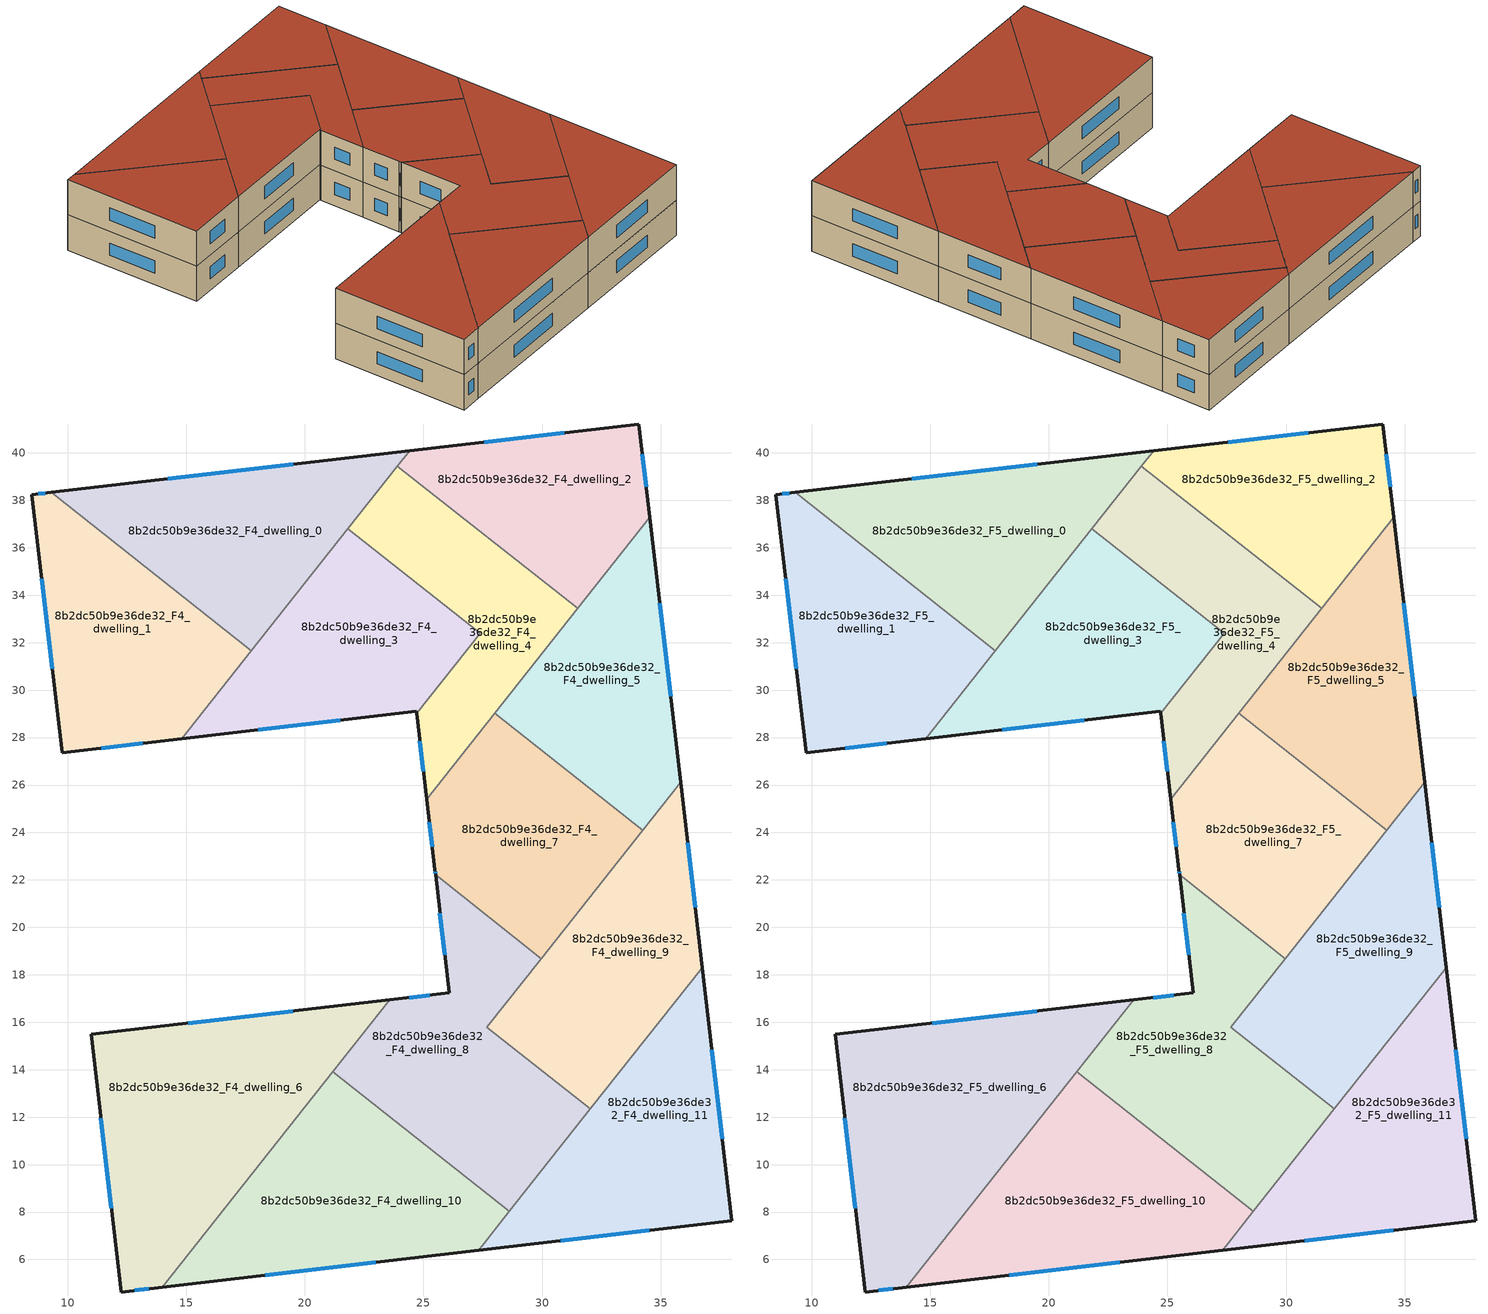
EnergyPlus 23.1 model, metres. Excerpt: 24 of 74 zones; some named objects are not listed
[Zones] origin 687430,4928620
8b2dc50b9e36de32_F4_dwelling_0
 floor to 8b2dc50b9e36de32_F3_dwelling_0 (EU_floor_Construction): 24.42,40.09 17.75,31.67 9.32,38.34 z12
 wall outside (EU_wall_Construction): 24.42,40.09 9.32,38.34 z12:15
 wall to 8b2dc50b9e36de32_F4_dwelling_1 (EU_wall_Construction): 9.32,38.34 17.75,31.67 z12:15
 wall to 8b2dc50b9e36de32_F4_dwelling_3 (EU_wall_Construction): 17.75,31.67 21.82,36.81 z12:15
 wall to 8b2dc50b9e36de32_F4_dwelling_2 (EU_wall_Construction): 23.91,39.45 24.42,40.09 z12:15
 wall to 8b2dc50b9e36de32_F4_dwelling_4 (EU_wall_Construction): 21.82,36.81 23.9,39.45 z12:15
 window (EU_Window_Construction): 19.51,39.52 14.23,38.91 z12.98:14.02
8b2dc50b9e36de32_F4_dwelling_1
 floor to 8b2dc50b9e36de32_F3_dwelling_1 (EU_floor_Construction): 17.75,31.67 14.81,27.96 9.78,27.37 8.49,38.24 9.32,38.34 z12
 wall outside (EU_wall_Construction): 9.32,38.34 8.49,38.24 9.78,27.37 14.81,27.96 z12:15
 wall to 8b2dc50b9e36de32_F4_dwelling_3 (EU_wall_Construction): 14.81,27.96 17.75,31.67 z12:15
 window (EU_Window_Construction): 11.42,27.56 13.17,27.77 / 8.91,34.7 9.36,30.9 / 9.05,38.3 8.76,38.27 z12.98:14.02
8b2dc50b9e36de32_F4_dwelling_10
 floor to 8b2dc50b9e36de32_F3_dwelling_10 (EU_floor_Construction): 28.62,8.03 27.32,6.38 13.99,4.83 21.19,13.92 z12
 wall outside (EU_wall_Construction): 13.99,4.83 27.32,6.38 z12:15
 wall to 8b2dc50b9e36de32_F4_dwelling_8 (EU_wall_Construction): 28.62,8.03 21.19,13.92 z12:15
 wall to 8b2dc50b9e36de32_F4_dwelling_11 (EU_wall_Construction): 27.32,6.38 28.62,8.03 z12:15
 wall to 8b2dc50b9e36de32_F4_dwelling_6 (EU_wall_Construction): 21.19,13.92 13.99,4.83 z12:15
 window (EU_Window_Construction): 18.33,5.34 22.99,5.88 z12.98:14.02
8b2dc50b9e36de32_F4_dwelling_11
 floor to 8b2dc50b9e36de32_F3_dwelling_11 (EU_floor_Construction): 36.75,18.3 38,7.63 27.32,6.38 z12
 wall outside (EU_wall_Construction): 27.32,6.38 38,7.63 36.75,18.3 z12:15
 wall to 8b2dc50b9e36de32_F4_dwelling_8 (EU_wall_Construction): 32.04,12.34 28.63,8.03 z12:15
 wall to 8b2dc50b9e36de32_F4_dwelling_9 (EU_wall_Construction): 36.75,18.3 32.04,12.34 z12:15
 window (EU_Window_Construction): 37.59,11.1 37.16,14.83 / 30.79,6.79 34.53,7.22 z12.98:14.02
8b2dc50b9e36de32_F4_dwelling_2
 floor to 8b2dc50b9e36de32_F3_dwelling_2 (EU_floor_Construction): 34.08,41.22 34.54,37.29 31.49,33.44 23.91,39.45 24.42,40.09 z12
 wall outside (EU_wall_Construction): 34.54,37.29 34.08,41.22 24.42,40.09 z12:15
 wall to 8b2dc50b9e36de32_F4_dwelling_4 (EU_wall_Construction): 23.91,39.45 31.49,33.44 z12:15
 wall to 8b2dc50b9e36de32_F4_dwelling_5 (EU_wall_Construction): 31.49,33.44 34.54,37.29 z12:15
 window (EU_Window_Construction): 34.39,38.56 34.23,39.94 / 30.94,40.85 27.56,40.46 z12.98:14.02
8b2dc50b9e36de32_F4_dwelling_3
 floor to 8b2dc50b9e36de32_F3_dwelling_3 (EU_floor_Construction): 27.39,32.4 24.72,29.02 24.71,29.11 14.81,27.96 21.82,36.81 z12
 wall outside (EU_wall_Construction): 14.81,27.96 24.71,29.11 24.72,29.02 z12:15
 wall to 8b2dc50b9e36de32_F4_dwelling_4 (EU_wall_Construction): 24.72,29.02 27.39,32.4 21.82,36.81 z12:15
 window (EU_Window_Construction): 18.03,28.33 21.49,28.73 z12.98:14.02
8b2dc50b9e36de32_F4_dwelling_4
 floor to 8b2dc50b9e36de32_F3_dwelling_4 (EU_floor_Construction): 31.49,33.44 25.14,25.41 24.72,29.02 27.39,32.4 21.82,36.81 23.91,39.45 z12
 wall outside (EU_wall_Construction): 24.72,29.02 25.14,25.41 z12:15
 wall to 8b2dc50b9e36de32_F4_dwelling_7 (EU_wall_Construction): 25.14,25.41 28,29.02 z12:15
 wall to 8b2dc50b9e36de32_F4_dwelling_5 (EU_wall_Construction): 28,29.02 31.49,33.44 z12:15
 window (EU_Window_Construction): 24.85,27.85 25,26.58 z12.98:14.02
8b2dc50b9e36de32_F4_dwelling_5
 floor to 8b2dc50b9e36de32_F3_dwelling_5 (EU_floor_Construction): 34.54,37.29 35.84,26.12 34.23,24.09 28,29.02 z12
 wall outside (EU_wall_Construction): 35.84,26.12 34.54,37.29 z12:15
 wall to 8b2dc50b9e36de32_F4_dwelling_7 (EU_wall_Construction): 28,29.02 34.23,24.09 z12:15
 wall to 8b2dc50b9e36de32_F4_dwelling_9 (EU_wall_Construction): 34.23,24.09 35.84,26.12 z12:15
 window (EU_Window_Construction): 35.42,29.75 34.96,33.65 z12.98:14.02
8b2dc50b9e36de32_F4_dwelling_6
 floor to 8b2dc50b9e36de32_F3_dwelling_6 (EU_floor_Construction): 23.58,16.95 13.99,4.83 12.26,4.63 10.99,15.49 z12
 wall outside (EU_wall_Construction): 23.58,16.95 10.99,15.49 12.26,4.63 13.99,4.83 z12:15
 wall to 8b2dc50b9e36de32_F4_dwelling_8 (EU_wall_Construction): 21.19,13.92 23.58,16.95 z12:15
 window (EU_Window_Construction): 12.82,4.7 13.43,4.77 / 11.4,11.96 11.84,8.16 / 19.49,16.47 15.08,15.96 z12.98:14.02
8b2dc50b9e36de32_F4_dwelling_7
 floor to 8b2dc50b9e36de32_F3_dwelling_7 (EU_floor_Construction): 34.23,24.09 29.96,18.69 25.51,22.21 25.48,22.42 25.14,25.41 28,29.02 z12
 wall outside (EU_wall_Construction): 25.14,25.41 25.48,22.42 25.51,22.21 z12:15
 wall to 8b2dc50b9e36de32_F4_dwelling_8 (EU_wall_Construction): 25.51,22.21 29.96,18.69 z12:15
 wall to 8b2dc50b9e36de32_F4_dwelling_9 (EU_wall_Construction): 29.96,18.69 34.23,24.09 z12:15
 window (EU_Window_Construction): 25.49,22.35 25.5,22.28 / 25.25,24.44 25.37,23.39 z12.98:14.02
8b2dc50b9e36de32_F4_dwelling_8
 floor to 8b2dc50b9e36de32_F3_dwelling_8 (EU_floor_Construction): 29.96,18.69 27.67,15.8 32.04,12.34 28.62,8.03 21.19,13.92 23.58,16.95 26.09,17.24 25.51,22.21 z12
 wall outside (EU_wall_Construction): 25.51,22.21 26.09,17.24 23.58,16.95 z12:15
 wall to 8b2dc50b9e36de32_F4_dwelling_9 (EU_wall_Construction): 32.04,12.34 27.67,15.8 29.96,18.69 z12:15
 window (EU_Window_Construction): 25.7,20.59 25.9,18.85 / 25.27,17.14 24.4,17.04 z12.98:14.02
8b2dc50b9e36de32_F4_dwelling_9
 floor to 8b2dc50b9e36de32_F3_dwelling_9 (EU_floor_Construction): 35.84,26.12 36.75,18.3 32.04,12.34 27.67,15.8 z12
 wall outside (EU_wall_Construction): 36.75,18.3 35.84,26.12 z12:15
 window (EU_Window_Construction): 36.45,20.84 36.14,23.58 z12.98:14.02
8b2dc50b9e36de32_F5_dwelling_0
 floor to 8b2dc50b9e36de32_F4_dwelling_0 (EU_floor_Construction): 24.42,40.09 17.75,31.67 9.32,38.34 z15
 wall outside (EU_wall_Construction): 24.42,40.09 9.32,38.34 z15:18
 wall to 8b2dc50b9e36de32_F5_dwelling_1 (EU_wall_Construction): 9.32,38.34 17.75,31.67 z15:18
 wall to 8b2dc50b9e36de32_F5_dwelling_3 (EU_wall_Construction): 17.75,31.67 21.82,36.81 z15:18
 wall to 8b2dc50b9e36de32_F5_dwelling_2 (EU_wall_Construction): 23.91,39.45 24.42,40.09 z15:18
 wall to 8b2dc50b9e36de32_F5_dwelling_4 (EU_wall_Construction): 21.82,36.81 23.9,39.45 z15:18
 window (EU_Window_Construction): 19.51,39.52 14.23,38.91 z15.98:17.02
 roof outside (EU_roof_Construction): 17.75,31.67 24.42,40.09 9.32,38.34 z18
8b2dc50b9e36de32_F5_dwelling_1
 floor to 8b2dc50b9e36de32_F4_dwelling_1 (EU_floor_Construction): 17.75,31.67 14.81,27.96 9.78,27.37 8.49,38.24 9.32,38.34 z15
 wall outside (EU_wall_Construction): 9.32,38.34 8.49,38.24 9.78,27.37 14.81,27.96 z15:18
 wall to 8b2dc50b9e36de32_F5_dwelling_3 (EU_wall_Construction): 14.81,27.96 17.75,31.67 z15:18
 window (EU_Window_Construction): 11.42,27.56 13.17,27.77 / 8.91,34.7 9.36,30.9 / 9.05,38.3 8.76,38.27 z15.98:17.02
 roof outside (EU_roof_Construction): 14.81,27.96 17.75,31.67 9.32,38.34 8.49,38.24 9.78,27.37 z18
8b2dc50b9e36de32_F5_dwelling_10
 floor to 8b2dc50b9e36de32_F4_dwelling_10 (EU_floor_Construction): 28.62,8.03 27.32,6.38 13.99,4.83 21.19,13.92 z15
 wall outside (EU_wall_Construction): 13.99,4.83 27.32,6.38 z15:18
 wall to 8b2dc50b9e36de32_F5_dwelling_8 (EU_wall_Construction): 28.62,8.03 21.19,13.92 z15:18
 wall to 8b2dc50b9e36de32_F5_dwelling_11 (EU_wall_Construction): 27.32,6.38 28.62,8.03 z15:18
 wall to 8b2dc50b9e36de32_F5_dwelling_6 (EU_wall_Construction): 21.19,13.92 13.99,4.83 z15:18
 window (EU_Window_Construction): 18.33,5.34 22.99,5.88 z15.98:17.02
 roof outside (EU_roof_Construction): 27.32,6.38 28.62,8.03 21.19,13.92 13.99,4.83 z18
8b2dc50b9e36de32_F5_dwelling_11
 floor to 8b2dc50b9e36de32_F4_dwelling_11 (EU_floor_Construction): 36.75,18.3 38,7.63 27.32,6.38 z15
 wall outside (EU_wall_Construction): 27.32,6.38 38,7.63 36.75,18.3 z15:18
 wall to 8b2dc50b9e36de32_F5_dwelling_8 (EU_wall_Construction): 32.04,12.34 28.63,8.03 z15:18
 wall to 8b2dc50b9e36de32_F5_dwelling_9 (EU_wall_Construction): 36.75,18.3 32.04,12.34 z15:18
 window (EU_Window_Construction): 37.59,11.1 37.16,14.83 / 30.79,6.79 34.53,7.22 z15.98:17.02
 roof outside (EU_roof_Construction): 38,7.63 36.75,18.3 27.32,6.38 z18
8b2dc50b9e36de32_F5_dwelling_2
 floor to 8b2dc50b9e36de32_F4_dwelling_2 (EU_floor_Construction): 34.08,41.22 34.54,37.29 31.49,33.44 23.91,39.45 24.42,40.09 z15
 wall outside (EU_wall_Construction): 34.54,37.29 34.08,41.22 24.42,40.09 z15:18
 wall to 8b2dc50b9e36de32_F5_dwelling_4 (EU_wall_Construction): 23.91,39.45 31.49,33.44 z15:18
 wall to 8b2dc50b9e36de32_F5_dwelling_5 (EU_wall_Construction): 31.49,33.44 34.54,37.29 z15:18
 window (EU_Window_Construction): 34.39,38.56 34.23,39.94 / 30.94,40.85 27.56,40.46 z15.98:17.02
 roof outside (EU_roof_Construction): 31.49,33.44 34.54,37.29 34.08,41.22 24.42,40.09 23.91,39.45 z18
8b2dc50b9e36de32_F5_dwelling_3
 floor to 8b2dc50b9e36de32_F4_dwelling_3 (EU_floor_Construction): 27.39,32.4 24.72,29.02 24.71,29.11 14.81,27.96 21.82,36.81 z15
 wall outside (EU_wall_Construction): 14.81,27.96 24.71,29.11 24.72,29.02 z15:18
 wall to 8b2dc50b9e36de32_F5_dwelling_4 (EU_wall_Construction): 24.72,29.02 27.39,32.4 21.82,36.81 z15:18
 window (EU_Window_Construction): 18.03,28.33 21.49,28.73 z15.98:17.02
 roof outside (EU_roof_Construction): 24.72,29.02 27.39,32.4 21.82,36.81 14.81,27.96 24.71,29.11 z18
8b2dc50b9e36de32_F5_dwelling_4
 floor to 8b2dc50b9e36de32_F4_dwelling_4 (EU_floor_Construction): 31.49,33.44 25.14,25.41 24.72,29.02 27.39,32.4 21.82,36.81 23.91,39.45 z15
 wall outside (EU_wall_Construction): 24.72,29.02 25.14,25.41 z15:18
 wall to 8b2dc50b9e36de32_F5_dwelling_7 (EU_wall_Construction): 25.14,25.41 28,29.02 z15:18
 wall to 8b2dc50b9e36de32_F5_dwelling_5 (EU_wall_Construction): 28,29.02 31.49,33.44 z15:18
 window (EU_Window_Construction): 24.85,27.85 25,26.58 z15.98:17.02
 roof outside (EU_roof_Construction): 25.14,25.41 31.49,33.44 23.91,39.45 21.82,36.81 27.39,32.4 24.72,29.02 z18
8b2dc50b9e36de32_F5_dwelling_5
 floor to 8b2dc50b9e36de32_F4_dwelling_5 (EU_floor_Construction): 34.54,37.29 35.84,26.12 34.23,24.09 28,29.02 z15
 wall outside (EU_wall_Construction): 35.84,26.12 34.54,37.29 z15:18
 wall to 8b2dc50b9e36de32_F5_dwelling_7 (EU_wall_Construction): 28,29.02 34.23,24.09 z15:18
 wall to 8b2dc50b9e36de32_F5_dwelling_9 (EU_wall_Construction): 34.23,24.09 35.84,26.12 z15:18
 window (EU_Window_Construction): 35.42,29.75 34.96,33.65 z15.98:17.02
 roof outside (EU_roof_Construction): 34.23,24.09 35.84,26.12 34.54,37.29 28,29.02 z18
8b2dc50b9e36de32_F5_dwelling_6
 floor to 8b2dc50b9e36de32_F4_dwelling_6 (EU_floor_Construction): 23.58,16.95 13.99,4.83 12.26,4.63 10.99,15.49 z15
 wall outside (EU_wall_Construction): 23.58,16.95 10.99,15.49 12.26,4.63 13.99,4.83 z15:18
 wall to 8b2dc50b9e36de32_F5_dwelling_8 (EU_wall_Construction): 21.19,13.92 23.58,16.95 z15:18
 window (EU_Window_Construction): 12.82,4.7 13.43,4.77 / 11.4,11.96 11.84,8.16 / 19.49,16.47 15.08,15.96 z15.98:17.02
 roof outside (EU_roof_Construction): 13.99,4.83 23.58,16.95 10.99,15.49 12.26,4.63 z18
8b2dc50b9e36de32_F5_dwelling_7
 floor to 8b2dc50b9e36de32_F4_dwelling_7 (EU_floor_Construction): 34.23,24.09 29.96,18.69 25.51,22.21 25.48,22.42 25.14,25.41 28,29.02 z15
 wall outside (EU_wall_Construction): 25.14,25.41 25.48,22.42 25.51,22.21 z15:18
 wall to 8b2dc50b9e36de32_F5_dwelling_8 (EU_wall_Construction): 25.51,22.21 29.96,18.69 z15:18
 wall to 8b2dc50b9e36de32_F5_dwelling_9 (EU_wall_Construction): 29.96,18.69 34.23,24.09 z15:18
 window (EU_Window_Construction): 25.49,22.35 25.5,22.28 / 25.25,24.44 25.37,23.39 z15.98:17.02
 roof outside (EU_roof_Construction): 29.96,18.69 34.23,24.09 28,29.02 25.14,25.41 25.48,22.42 25.51,22.21 z18
8b2dc50b9e36de32_F5_dwelling_8
 floor to 8b2dc50b9e36de32_F4_dwelling_8 (EU_floor_Construction): 29.96,18.69 27.67,15.8 32.04,12.34 28.62,8.03 21.19,13.92 23.58,16.95 26.09,17.24 25.51,22.21 z15
 wall outside (EU_wall_Construction): 25.51,22.21 26.09,17.24 23.58,16.95 z15:18
 wall to 8b2dc50b9e36de32_F5_dwelling_9 (EU_wall_Construction): 32.04,12.34 27.67,15.8 29.96,18.69 z15:18
 window (EU_Window_Construction): 25.7,20.59 25.9,18.85 / 25.27,17.14 24.4,17.04 z15.98:17.02
 roof outside (EU_roof_Construction): 28.62,8.03 32.04,12.34 27.67,15.8 29.96,18.69 25.51,22.21 26.09,17.24 23.58,16.95 21.19,13.92 z18
8b2dc50b9e36de32_F5_dwelling_9
 floor to 8b2dc50b9e36de32_F4_dwelling_9 (EU_floor_Construction): 35.84,26.12 36.75,18.3 32.04,12.34 27.67,15.8 z15
 wall outside (EU_wall_Construction): 36.75,18.3 35.84,26.12 z15:18
 window (EU_Window_Construction): 36.45,20.84 36.14,23.58 z15.98:17.02
 roof outside (EU_roof_Construction): 32.04,12.34 36.75,18.3 35.84,26.12 27.67,15.8 z18
[Building]
EU S2 Campaign: North Axis=0; Terrain=City; Solar Distribution=FullExterior
[Site:Location]
Bologna: Latitude=44.5; Longitude=11.25; Time Zone=1; Elevation=37
[SizingPeriod:WeatherFileDays]
AnnualSizingPeriod: Begin Month=1; Begin Day of Month=1; End Month=12; End Day of Month=31; Day of Week for Start Day=Monday; Use Weather File Daylight Saving Period=No; Use Weather File Rain and Snow Indicators=No
[MATERIAL]
EU_InternalMass_Material: Roughness=MediumRough; Thickness=0.1; Conductivity=1; Density=1800; Specific Heat=900; Thermal Absorptance=0.9; Solar Absorptance=0.7; Visible Absorptance=0.7
[MATERIAL:NOMASS] Roughness=MediumRough; Thermal Absorptance=0.9; Solar Absorptance=0.7; Visible Absorptance=0.7
Name | Thermal Resistance
EU_wall_NoMass | 0.905828
EU_roof_NoMass | 0.37593
EU_floor_NoMass | 0.67114
[WINDOWMATERIAL:SIMPLEGLAZINGSYSTEM]
EU_Window_SimpleGlazing: UFactor=4.52486; Solar Heat Gain Coefficient=0.85; Visible Transmittance=0.85
[CONSTRUCTION]
EU_wall_Construction: EU_wall_NoMass
EU_roof_Construction: EU_roof_NoMass
EU_floor_Construction: EU_floor_NoMass
EU_Window_Construction: EU_Window_SimpleGlazing
EU_InternalMass_Construction: EU_InternalMass_Material
[ZONE] Type=1; Multiplier=1; Ceiling Height=autocalculate; Floor Area=autocalculate; Part of Total Floor Area=Yes
Name | Volume
8b2dc50b9e36de32_F4_dwelling_0; 8b2dc50b9e36de32_F5_dwelling_0 | 173.26
8b2dc50b9e36de32_F4_dwelling_1; 8b2dc50b9e36de32_F5_dwelling_1 | 173.234
8b2dc50b9e36de32_F4_dwelling_10; 8b2dc50b9e36de32_F5_dwelling_10 | 194.871
8b2dc50b9e36de32_F4_dwelling_11; 8b2dc50b9e36de32_F5_dwelling_11 | 173.259
8b2dc50b9e36de32_F4_dwelling_2; 8b2dc50b9e36de32_F5_dwelling_2 | 140.872
8b2dc50b9e36de32_F4_dwelling_3; 8b2dc50b9e36de32_F5_dwelling_3 | 164.862
8b2dc50b9e36de32_F4_dwelling_4; 8b2dc50b9e36de32_F5_dwelling_4 | 140.886
8b2dc50b9e36de32_F4_dwelling_5; 8b2dc50b9e36de32_F5_dwelling_5 | 156.565
8b2dc50b9e36de32_F4_dwelling_6; 8b2dc50b9e36de32_F5_dwelling_6 | 236.566
8b2dc50b9e36de32_F4_dwelling_7; 8b2dc50b9e36de32_F5_dwelling_7 | 156.563
8b2dc50b9e36de32_F4_dwelling_8; 8b2dc50b9e36de32_F5_dwelling_8 | 194.858
8b2dc50b9e36de32_F4_dwelling_9; 8b2dc50b9e36de32_F5_dwelling_9 | 173.266
[INTERNALMASS] Construction=EU_InternalMass_Construction
Name | Zone or ZoneList | Surface Area
8b2dc50b9e36de32_F4_dwelling_0_EU_InternalMass | 8b2dc50b9e36de32_F4_dwelling_0 | 57.7539
8b2dc50b9e36de32_F4_dwelling_1_EU_InternalMass | 8b2dc50b9e36de32_F4_dwelling_1 | 57.7468
8b2dc50b9e36de32_F4_dwelling_2_EU_InternalMass | 8b2dc50b9e36de32_F4_dwelling_2 | 46.9599
8b2dc50b9e36de32_F4_dwelling_3_EU_InternalMass | 8b2dc50b9e36de32_F4_dwelling_3 | 54.953
8b2dc50b9e36de32_F4_dwelling_4_EU_InternalMass | 8b2dc50b9e36de32_F4_dwelling_4 | 46.9622
8b2dc50b9e36de32_F4_dwelling_5_EU_InternalMass | 8b2dc50b9e36de32_F4_dwelling_5 | 52.1909
8b2dc50b9e36de32_F4_dwelling_6_EU_InternalMass | 8b2dc50b9e36de32_F4_dwelling_6 | 78.8505
8b2dc50b9e36de32_F4_dwelling_7_EU_InternalMass | 8b2dc50b9e36de32_F4_dwelling_7 | 52.1882
8b2dc50b9e36de32_F4_dwelling_8_EU_InternalMass | 8b2dc50b9e36de32_F4_dwelling_8 | 64.9535
8b2dc50b9e36de32_F4_dwelling_9_EU_InternalMass | 8b2dc50b9e36de32_F4_dwelling_9 | 57.7554
8b2dc50b9e36de32_F4_dwelling_10_EU_InternalMass | 8b2dc50b9e36de32_F4_dwelling_10 | 64.957
8b2dc50b9e36de32_F4_dwelling_11_EU_InternalMass | 8b2dc50b9e36de32_F4_dwelling_11 | 57.7528
8b2dc50b9e36de32_F5_dwelling_0_EU_InternalMass | 8b2dc50b9e36de32_F5_dwelling_0 | 57.7539
8b2dc50b9e36de32_F5_dwelling_1_EU_InternalMass | 8b2dc50b9e36de32_F5_dwelling_1 | 57.7468
8b2dc50b9e36de32_F5_dwelling_2_EU_InternalMass | 8b2dc50b9e36de32_F5_dwelling_2 | 46.9599
8b2dc50b9e36de32_F5_dwelling_3_EU_InternalMass | 8b2dc50b9e36de32_F5_dwelling_3 | 54.953
8b2dc50b9e36de32_F5_dwelling_4_EU_InternalMass | 8b2dc50b9e36de32_F5_dwelling_4 | 46.9622
8b2dc50b9e36de32_F5_dwelling_5_EU_InternalMass | 8b2dc50b9e36de32_F5_dwelling_5 | 52.1909
8b2dc50b9e36de32_F5_dwelling_6_EU_InternalMass | 8b2dc50b9e36de32_F5_dwelling_6 | 78.8505
8b2dc50b9e36de32_F5_dwelling_7_EU_InternalMass | 8b2dc50b9e36de32_F5_dwelling_7 | 52.1882
8b2dc50b9e36de32_F5_dwelling_8_EU_InternalMass | 8b2dc50b9e36de32_F5_dwelling_8 | 64.9535
8b2dc50b9e36de32_F5_dwelling_9_EU_InternalMass | 8b2dc50b9e36de32_F5_dwelling_9 | 57.7554
8b2dc50b9e36de32_F5_dwelling_10_EU_InternalMass | 8b2dc50b9e36de32_F5_dwelling_10 | 64.957
8b2dc50b9e36de32_F5_dwelling_11_EU_InternalMass | 8b2dc50b9e36de32_F5_dwelling_11 | 57.7528
[OTHEREQUIPMENT] Fuel Type=Electricity; Design Level Calculation Method=Watts/Area; Power per Zone Floor Area=1; Fraction Latent=0; Fraction Radiant=0; Fraction Lost=0; Carbon Dioxide Generation Rate=0; EndUse Subcategory=EU_Step8_InternalGains
Name | Zone or ZoneList or Space or SpaceList | Schedule
EU_Step8_InternalGain_8b2dc50b9e36de32_F4_dwelling_0_f000 | 8b2dc50b9e36de32_F4_dwelling_0 | EU_Step8_GainSchedule_8b2dc50b9e36de32_F4_dwelling_0_f000
EU_Step8_InternalGain_8b2dc50b9e36de32_F4_dwelling_1_f000 | 8b2dc50b9e36de32_F4_dwelling_1 | EU_Step8_GainSchedule_8b2dc50b9e36de32_F4_dwelling_1_f000
EU_Step8_InternalGain_8b2dc50b9e36de32_F4_dwelling_2_f000 | 8b2dc50b9e36de32_F4_dwelling_2 | EU_Step8_GainSchedule_8b2dc50b9e36de32_F4_dwelling_2_f000
EU_Step8_InternalGain_8b2dc50b9e36de32_F4_dwelling_3_f000 | 8b2dc50b9e36de32_F4_dwelling_3 | EU_Step8_GainSchedule_8b2dc50b9e36de32_F4_dwelling_3_f000
EU_Step8_InternalGain_8b2dc50b9e36de32_F4_dwelling_4_f000 | 8b2dc50b9e36de32_F4_dwelling_4 | EU_Step8_GainSchedule_8b2dc50b9e36de32_F4_dwelling_4_f000
EU_Step8_InternalGain_8b2dc50b9e36de32_F4_dwelling_5_f000 | 8b2dc50b9e36de32_F4_dwelling_5 | EU_Step8_GainSchedule_8b2dc50b9e36de32_F4_dwelling_5_f000
EU_Step8_InternalGain_8b2dc50b9e36de32_F4_dwelling_6_f000 | 8b2dc50b9e36de32_F4_dwelling_6 | EU_Step8_GainSchedule_8b2dc50b9e36de32_F4_dwelling_6_f000
EU_Step8_InternalGain_8b2dc50b9e36de32_F4_dwelling_7_f000 | 8b2dc50b9e36de32_F4_dwelling_7 | EU_Step8_GainSchedule_8b2dc50b9e36de32_F4_dwelling_7_f000
EU_Step8_InternalGain_8b2dc50b9e36de32_F4_dwelling_8_f000 | 8b2dc50b9e36de32_F4_dwelling_8 | EU_Step8_GainSchedule_8b2dc50b9e36de32_F4_dwelling_8_f000
EU_Step8_InternalGain_8b2dc50b9e36de32_F4_dwelling_9_f000 | 8b2dc50b9e36de32_F4_dwelling_9 | EU_Step8_GainSchedule_8b2dc50b9e36de32_F4_dwelling_9_f000
EU_Step8_InternalGain_8b2dc50b9e36de32_F4_dwelling_10_f000 | 8b2dc50b9e36de32_F4_dwelling_10 | EU_Step8_GainSchedule_8b2dc50b9e36de32_F4_dwelling_10_f000
EU_Step8_InternalGain_8b2dc50b9e36de32_F4_dwelling_11_f000 | 8b2dc50b9e36de32_F4_dwelling_11 | EU_Step8_GainSchedule_8b2dc50b9e36de32_F4_dwelling_11_f000
EU_Step8_InternalGain_8b2dc50b9e36de32_F5_dwelling_0_f000 | 8b2dc50b9e36de32_F5_dwelling_0 | EU_Step8_GainSchedule_8b2dc50b9e36de32_F5_dwelling_0_f000
EU_Step8_InternalGain_8b2dc50b9e36de32_F5_dwelling_1_f000 | 8b2dc50b9e36de32_F5_dwelling_1 | EU_Step8_GainSchedule_8b2dc50b9e36de32_F5_dwelling_1_f000
EU_Step8_InternalGain_8b2dc50b9e36de32_F5_dwelling_2_f000 | 8b2dc50b9e36de32_F5_dwelling_2 | EU_Step8_GainSchedule_8b2dc50b9e36de32_F5_dwelling_2_f000
EU_Step8_InternalGain_8b2dc50b9e36de32_F5_dwelling_3_f000 | 8b2dc50b9e36de32_F5_dwelling_3 | EU_Step8_GainSchedule_8b2dc50b9e36de32_F5_dwelling_3_f000
EU_Step8_InternalGain_8b2dc50b9e36de32_F5_dwelling_4_f000 | 8b2dc50b9e36de32_F5_dwelling_4 | EU_Step8_GainSchedule_8b2dc50b9e36de32_F5_dwelling_4_f000
EU_Step8_InternalGain_8b2dc50b9e36de32_F5_dwelling_5_f000 | 8b2dc50b9e36de32_F5_dwelling_5 | EU_Step8_GainSchedule_8b2dc50b9e36de32_F5_dwelling_5_f000
EU_Step8_InternalGain_8b2dc50b9e36de32_F5_dwelling_6_f000 | 8b2dc50b9e36de32_F5_dwelling_6 | EU_Step8_GainSchedule_8b2dc50b9e36de32_F5_dwelling_6_f000
EU_Step8_InternalGain_8b2dc50b9e36de32_F5_dwelling_7_f000 | 8b2dc50b9e36de32_F5_dwelling_7 | EU_Step8_GainSchedule_8b2dc50b9e36de32_F5_dwelling_7_f000
EU_Step8_InternalGain_8b2dc50b9e36de32_F5_dwelling_8_f000 | 8b2dc50b9e36de32_F5_dwelling_8 | EU_Step8_GainSchedule_8b2dc50b9e36de32_F5_dwelling_8_f000
EU_Step8_InternalGain_8b2dc50b9e36de32_F5_dwelling_9_f000 | 8b2dc50b9e36de32_F5_dwelling_9 | EU_Step8_GainSchedule_8b2dc50b9e36de32_F5_dwelling_9_f000
EU_Step8_InternalGain_8b2dc50b9e36de32_F5_dwelling_10_f000 | 8b2dc50b9e36de32_F5_dwelling_10 | EU_Step8_GainSchedule_8b2dc50b9e36de32_F5_dwelling_10_f000
EU_Step8_InternalGain_8b2dc50b9e36de32_F5_dwelling_11_f000 | 8b2dc50b9e36de32_F5_dwelling_11 | EU_Step8_GainSchedule_8b2dc50b9e36de32_F5_dwelling_11_f000
[ZONEVENTILATION:DESIGNFLOWRATE] Schedule=EU_AlwaysOn; Design Flow Rate Calculation Method=AirChanges/Hour; Air Changes per Hour=0.73129; Ventilation Type=Natural; Fan Pressure Rise=0; Fan Total Efficiency=1; Constant Term Coefficient=1; Temperature Term Coefficient=0; Velocity Term Coefficient=0; Velocity Squared Term Coefficient=0; Minimum Indoor Temperature=-100; Maximum Indoor Temperature=100; Delta Temperature=-100; Minimum Outdoor Temperature=-100; Maximum Outdoor Temperature=100; Maximum Wind Speed=40
Name | Zone or ZoneList or Space or SpaceList
EU_ConstantAir_8b2dc50b9e36de32_F4_dwelling_0 | 8b2dc50b9e36de32_F4_dwelling_0
EU_ConstantAir_8b2dc50b9e36de32_F4_dwelling_1 | 8b2dc50b9e36de32_F4_dwelling_1
EU_ConstantAir_8b2dc50b9e36de32_F4_dwelling_2 | 8b2dc50b9e36de32_F4_dwelling_2
EU_ConstantAir_8b2dc50b9e36de32_F4_dwelling_3 | 8b2dc50b9e36de32_F4_dwelling_3
EU_ConstantAir_8b2dc50b9e36de32_F4_dwelling_4 | 8b2dc50b9e36de32_F4_dwelling_4
EU_ConstantAir_8b2dc50b9e36de32_F4_dwelling_5 | 8b2dc50b9e36de32_F4_dwelling_5
EU_ConstantAir_8b2dc50b9e36de32_F4_dwelling_6 | 8b2dc50b9e36de32_F4_dwelling_6
EU_ConstantAir_8b2dc50b9e36de32_F4_dwelling_7 | 8b2dc50b9e36de32_F4_dwelling_7
EU_ConstantAir_8b2dc50b9e36de32_F4_dwelling_8 | 8b2dc50b9e36de32_F4_dwelling_8
EU_ConstantAir_8b2dc50b9e36de32_F4_dwelling_9 | 8b2dc50b9e36de32_F4_dwelling_9
EU_ConstantAir_8b2dc50b9e36de32_F4_dwelling_10 | 8b2dc50b9e36de32_F4_dwelling_10
EU_ConstantAir_8b2dc50b9e36de32_F4_dwelling_11 | 8b2dc50b9e36de32_F4_dwelling_11
EU_ConstantAir_8b2dc50b9e36de32_F5_dwelling_0 | 8b2dc50b9e36de32_F5_dwelling_0
EU_ConstantAir_8b2dc50b9e36de32_F5_dwelling_1 | 8b2dc50b9e36de32_F5_dwelling_1
EU_ConstantAir_8b2dc50b9e36de32_F5_dwelling_2 | 8b2dc50b9e36de32_F5_dwelling_2
EU_ConstantAir_8b2dc50b9e36de32_F5_dwelling_3 | 8b2dc50b9e36de32_F5_dwelling_3
EU_ConstantAir_8b2dc50b9e36de32_F5_dwelling_4 | 8b2dc50b9e36de32_F5_dwelling_4
EU_ConstantAir_8b2dc50b9e36de32_F5_dwelling_5 | 8b2dc50b9e36de32_F5_dwelling_5
EU_ConstantAir_8b2dc50b9e36de32_F5_dwelling_6 | 8b2dc50b9e36de32_F5_dwelling_6
EU_ConstantAir_8b2dc50b9e36de32_F5_dwelling_7 | 8b2dc50b9e36de32_F5_dwelling_7
EU_ConstantAir_8b2dc50b9e36de32_F5_dwelling_8 | 8b2dc50b9e36de32_F5_dwelling_8
EU_ConstantAir_8b2dc50b9e36de32_F5_dwelling_9 | 8b2dc50b9e36de32_F5_dwelling_9
EU_ConstantAir_8b2dc50b9e36de32_F5_dwelling_10 | 8b2dc50b9e36de32_F5_dwelling_10
EU_ConstantAir_8b2dc50b9e36de32_F5_dwelling_11 | 8b2dc50b9e36de32_F5_dwelling_11
[HVACTEMPLATE:ZONE:IDEALLOADSAIRSYSTEM] System Availability Schedule=EU_AlwaysOn; Maximum Heating Supply Air Temperature=50; Minimum Cooling Supply Air Temperature=13; Maximum Heating Supply Air Humidity Ratio=0.0156; Minimum Cooling Supply Air Humidity Ratio=0.0077; Heating Limit=NoLimit; Cooling Limit=NoLimit; Heating Availability Schedule=EU_AlwaysOn; Cooling Availability Schedule=EU_CoolingOff; Dehumidification Control Type=ConstantSensibleHeatRatio; Cooling Sensible Heat Ratio=0.7; Dehumidification Setpoint=60; Humidification Control Type=None; Humidification Setpoint=30; Outdoor Air Method=None; Outdoor Air Flow Rate per Person=0.00944; Outdoor Air Flow Rate per Zone Floor Area=0; Outdoor Air Flow Rate per Zone=0; Demand Controlled Ventilation Type=None; Outdoor Air Economizer Type=NoEconomizer; Heat Recovery Type=None; Sensible Heat Recovery Effectiveness=0.7; Latent Heat Recovery Effectiveness=0.65
Name | Template Thermostat
8b2dc50b9e36de32_F4_dwelling_0 | EU_HeatOnly_8b2dc50b9e36de32_F4_dwelling_0
8b2dc50b9e36de32_F4_dwelling_1 | EU_HeatOnly_8b2dc50b9e36de32_F4_dwelling_1
8b2dc50b9e36de32_F4_dwelling_2 | EU_HeatOnly_8b2dc50b9e36de32_F4_dwelling_2
8b2dc50b9e36de32_F4_dwelling_3 | EU_HeatOnly_8b2dc50b9e36de32_F4_dwelling_3
8b2dc50b9e36de32_F4_dwelling_4 | EU_HeatOnly_8b2dc50b9e36de32_F4_dwelling_4
8b2dc50b9e36de32_F4_dwelling_5 | EU_HeatOnly_8b2dc50b9e36de32_F4_dwelling_5
8b2dc50b9e36de32_F4_dwelling_6 | EU_HeatOnly_8b2dc50b9e36de32_F4_dwelling_6
8b2dc50b9e36de32_F4_dwelling_7 | EU_HeatOnly_8b2dc50b9e36de32_F4_dwelling_7
8b2dc50b9e36de32_F4_dwelling_8 | EU_HeatOnly_8b2dc50b9e36de32_F4_dwelling_8
8b2dc50b9e36de32_F4_dwelling_9 | EU_HeatOnly_8b2dc50b9e36de32_F4_dwelling_9
8b2dc50b9e36de32_F4_dwelling_10 | EU_HeatOnly_8b2dc50b9e36de32_F4_dwelling_10
8b2dc50b9e36de32_F4_dwelling_11 | EU_HeatOnly_8b2dc50b9e36de32_F4_dwelling_11
8b2dc50b9e36de32_F5_dwelling_0 | EU_HeatOnly_8b2dc50b9e36de32_F5_dwelling_0
8b2dc50b9e36de32_F5_dwelling_1 | EU_HeatOnly_8b2dc50b9e36de32_F5_dwelling_1
8b2dc50b9e36de32_F5_dwelling_2 | EU_HeatOnly_8b2dc50b9e36de32_F5_dwelling_2
8b2dc50b9e36de32_F5_dwelling_3 | EU_HeatOnly_8b2dc50b9e36de32_F5_dwelling_3
8b2dc50b9e36de32_F5_dwelling_4 | EU_HeatOnly_8b2dc50b9e36de32_F5_dwelling_4
8b2dc50b9e36de32_F5_dwelling_5 | EU_HeatOnly_8b2dc50b9e36de32_F5_dwelling_5
8b2dc50b9e36de32_F5_dwelling_6 | EU_HeatOnly_8b2dc50b9e36de32_F5_dwelling_6
8b2dc50b9e36de32_F5_dwelling_7 | EU_HeatOnly_8b2dc50b9e36de32_F5_dwelling_7
8b2dc50b9e36de32_F5_dwelling_8 | EU_HeatOnly_8b2dc50b9e36de32_F5_dwelling_8
8b2dc50b9e36de32_F5_dwelling_9 | EU_HeatOnly_8b2dc50b9e36de32_F5_dwelling_9
8b2dc50b9e36de32_F5_dwelling_10 | EU_HeatOnly_8b2dc50b9e36de32_F5_dwelling_10
8b2dc50b9e36de32_F5_dwelling_11 | EU_HeatOnly_8b2dc50b9e36de32_F5_dwelling_11
[SIZING:ZONE] Zone Cooling Design Supply Air Temperature Input Method=SupplyAirTemperature; Zone Cooling Design Supply Air Temperature=13; Zone Heating Design Supply Air Temperature Input Method=SupplyAirTemperature; Zone Heating Design Supply Air Temperature=50; Zone Cooling Design Supply Air Humidity Ratio=0.008; Zone Heating Design Supply Air Humidity Ratio=0.008; Cooling Design Air Flow Method=DesignDay; Cooling Design Air Flow Rate=0; Cooling Minimum Air Flow per Zone Floor Area=0.000762; Cooling Minimum Air Flow=0; Cooling Minimum Air Flow Fraction=0.2; Heating Design Air Flow Method=DesignDay; Heating Design Air Flow Rate=0; Heating Maximum Air Flow per Zone Floor Area=0.002032; Heating Maximum Air Flow=0.141576; Heating Maximum Air Flow Fraction=0.3; Account for Dedicated Outdoor Air System=No; Dedicated Outdoor Air System Control Strategy=NeutralSupplyAir; Dedicated Outdoor Air Low Setpoint Temperature for Design=autosize; Dedicated Outdoor Air High Setpoint Temperature for Design=autosize; Zone Load Sizing Method=Sensible Load Only No Latent Load; Zone Latent Cooling Design Supply Air Humidity Ratio Input Method=HumidityRatioDifference; Zone Cooling Design Supply Air Humidity Ratio Difference=0.005; Zone Latent Heating Design Supply Air Humidity Ratio Input Method=HumidityRatioDifference; Zone Humidification Design Supply Air Humidity Ratio Difference=0.005
8b2dc50b9e36de32_F4_dwelling_0; 8b2dc50b9e36de32_F4_dwelling_1; 8b2dc50b9e36de32_F4_dwelling_2; 8b2dc50b9e36de32_F4_dwelling_3; 8b2dc50b9e36de32_F4_dwelling_4; 8b2dc50b9e36de32_F4_dwelling_5; 8b2dc50b9e36de32_F4_dwelling_6; 8b2dc50b9e36de32_F4_dwelling_7; 8b2dc50b9e36de32_F4_dwelling_8; 8b2dc50b9e36de32_F4_dwelling_9; 8b2dc50b9e36de32_F4_dwelling_10; 8b2dc50b9e36de32_F4_dwelling_11; 8b2dc50b9e36de32_F5_dwelling_0; 8b2dc50b9e36de32_F5_dwelling_1; 8b2dc50b9e36de32_F5_dwelling_2; 8b2dc50b9e36de32_F5_dwelling_3; 8b2dc50b9e36de32_F5_dwelling_4; 8b2dc50b9e36de32_F5_dwelling_5; 8b2dc50b9e36de32_F5_dwelling_6; 8b2dc50b9e36de32_F5_dwelling_7; 8b2dc50b9e36de32_F5_dwelling_8; 8b2dc50b9e36de32_F5_dwelling_9; 8b2dc50b9e36de32_F5_dwelling_10; 8b2dc50b9e36de32_F5_dwelling_11
[SCHEDULE:CONSTANT]
Name | Hourly Value
EU_AlwaysOn | 1
EU_CoolingOff | 0
[SCHEDULE:FILE] Column Number=1; Rows to Skip at Top=0; Number of Hours of Data=8760; Column Separator=Comma; Interpolate to Timestep=No; Minutes per Item=60; Adjust Schedule for Daylight Savings=Yes
Name | File
EU_Step8_GainSchedule_8b2dc50b9e36de32_F4_dwelling_0_f000 | ../../schedules/8b2dc50b9e36de32/8b2dc50b9e36de32_F4_dwelling_0_f000_gain.csv
EU_Step8_GainSchedule_8b2dc50b9e36de32_F4_dwelling_1_f000 | ../../schedules/8b2dc50b9e36de32/8b2dc50b9e36de32_F4_dwelling_1_f000_gain.csv
EU_Step8_GainSchedule_8b2dc50b9e36de32_F4_dwelling_2_f000 | ../../schedules/8b2dc50b9e36de32/8b2dc50b9e36de32_F4_dwelling_2_f000_gain.csv
EU_Step8_GainSchedule_8b2dc50b9e36de32_F4_dwelling_3_f000 | ../../schedules/8b2dc50b9e36de32/8b2dc50b9e36de32_F4_dwelling_3_f000_gain.csv
EU_Step8_GainSchedule_8b2dc50b9e36de32_F4_dwelling_4_f000 | ../../schedules/8b2dc50b9e36de32/8b2dc50b9e36de32_F4_dwelling_4_f000_gain.csv
EU_Step8_GainSchedule_8b2dc50b9e36de32_F4_dwelling_5_f000 | ../../schedules/8b2dc50b9e36de32/8b2dc50b9e36de32_F4_dwelling_5_f000_gain.csv
EU_Step8_GainSchedule_8b2dc50b9e36de32_F4_dwelling_6_f000 | ../../schedules/8b2dc50b9e36de32/8b2dc50b9e36de32_F4_dwelling_6_f000_gain.csv
EU_Step8_GainSchedule_8b2dc50b9e36de32_F4_dwelling_7_f000 | ../../schedules/8b2dc50b9e36de32/8b2dc50b9e36de32_F4_dwelling_7_f000_gain.csv
EU_Step8_GainSchedule_8b2dc50b9e36de32_F4_dwelling_8_f000 | ../../schedules/8b2dc50b9e36de32/8b2dc50b9e36de32_F4_dwelling_8_f000_gain.csv
EU_Step8_GainSchedule_8b2dc50b9e36de32_F4_dwelling_9_f000 | ../../schedules/8b2dc50b9e36de32/8b2dc50b9e36de32_F4_dwelling_9_f000_gain.csv
EU_Step8_GainSchedule_8b2dc50b9e36de32_F4_dwelling_10_f000 | ../../schedules/8b2dc50b9e36de32/8b2dc50b9e36de32_F4_dwelling_10_f000_gain.csv
EU_Step8_GainSchedule_8b2dc50b9e36de32_F4_dwelling_11_f000 | ../../schedules/8b2dc50b9e36de32/8b2dc50b9e36de32_F4_dwelling_11_f000_gain.csv
EU_Step8_GainSchedule_8b2dc50b9e36de32_F5_dwelling_0_f000 | ../../schedules/8b2dc50b9e36de32/8b2dc50b9e36de32_F5_dwelling_0_f000_gain.csv
EU_Step8_GainSchedule_8b2dc50b9e36de32_F5_dwelling_1_f000 | ../../schedules/8b2dc50b9e36de32/8b2dc50b9e36de32_F5_dwelling_1_f000_gain.csv
EU_Step8_GainSchedule_8b2dc50b9e36de32_F5_dwelling_2_f000 | ../../schedules/8b2dc50b9e36de32/8b2dc50b9e36de32_F5_dwelling_2_f000_gain.csv
EU_Step8_GainSchedule_8b2dc50b9e36de32_F5_dwelling_3_f000 | ../../schedules/8b2dc50b9e36de32/8b2dc50b9e36de32_F5_dwelling_3_f000_gain.csv
EU_Step8_GainSchedule_8b2dc50b9e36de32_F5_dwelling_4_f000 | ../../schedules/8b2dc50b9e36de32/8b2dc50b9e36de32_F5_dwelling_4_f000_gain.csv
EU_Step8_GainSchedule_8b2dc50b9e36de32_F5_dwelling_5_f000 | ../../schedules/8b2dc50b9e36de32/8b2dc50b9e36de32_F5_dwelling_5_f000_gain.csv
EU_Step8_GainSchedule_8b2dc50b9e36de32_F5_dwelling_6_f000 | ../../schedules/8b2dc50b9e36de32/8b2dc50b9e36de32_F5_dwelling_6_f000_gain.csv
EU_Step8_GainSchedule_8b2dc50b9e36de32_F5_dwelling_7_f000 | ../../schedules/8b2dc50b9e36de32/8b2dc50b9e36de32_F5_dwelling_7_f000_gain.csv
EU_Step8_GainSchedule_8b2dc50b9e36de32_F5_dwelling_8_f000 | ../../schedules/8b2dc50b9e36de32/8b2dc50b9e36de32_F5_dwelling_8_f000_gain.csv
EU_Step8_GainSchedule_8b2dc50b9e36de32_F5_dwelling_9_f000 | ../../schedules/8b2dc50b9e36de32/8b2dc50b9e36de32_F5_dwelling_9_f000_gain.csv
EU_Step8_GainSchedule_8b2dc50b9e36de32_F5_dwelling_10_f000 | ../../schedules/8b2dc50b9e36de32/8b2dc50b9e36de32_F5_dwelling_10_f000_gain.csv
EU_Step8_GainSchedule_8b2dc50b9e36de32_F5_dwelling_11_f000 | ../../schedules/8b2dc50b9e36de32/8b2dc50b9e36de32_F5_dwelling_11_f000_gain.csv
